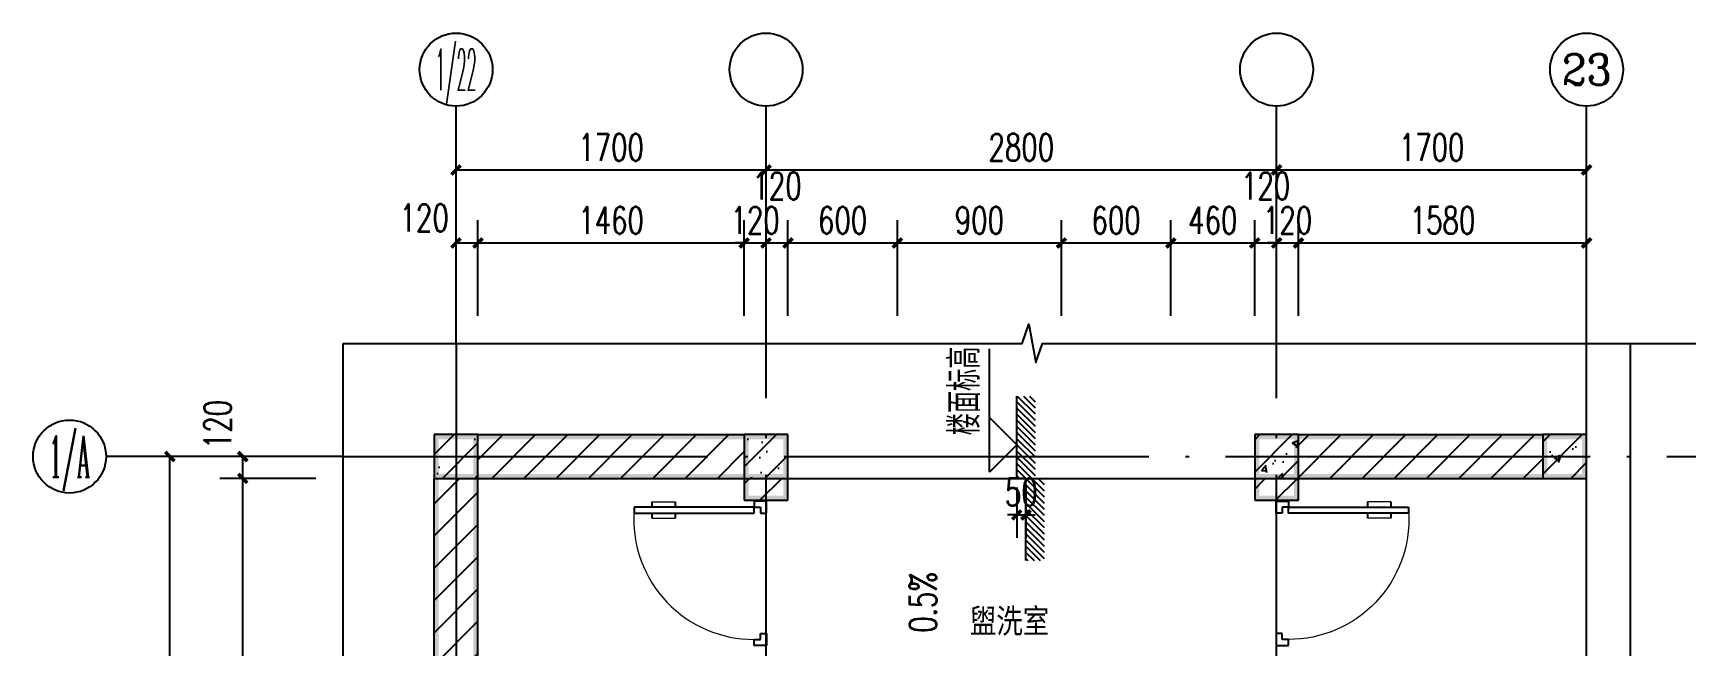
# Model space of a CAD drawing. Extents: x 13276711 to 13543385, y -848943 to -68012.
# Drawn here: x 13522999 to 13532064, y -836835 to -833477 of the extents above; entities that cross this region are included whole.
import ezdxf
from ezdxf.enums import TextEntityAlignment as Align

# ---------------------------------------------------------------- set-up
doc = ezdxf.new("R2010")
doc.units = 0
doc.header["$LTSCALE"] = 1000
doc.header["$MEASUREMENT"] = 0
doc.linetypes.add('DOTE', pattern=[2.42, 2, -0.2, 0.02, -0.2])
for name, color, linetype in [('AXIS', 3, 'Continuous'), ('AXIS_TEXT', 7, 'Continuous'), ('COLUMN', 2, 'Continuous'), ('DIM_ELEV', 3, 'Continuous'), ('DIM_SYMB', 3, 'Continuous'), ('DOTE', 1, 'DOTE'), ('PUB_DIM', 3, 'Continuous'), ('PUB_HATCH', 8, 'Continuous'), ('PUB_TEXT', 7, 'Continuous'), ('PUB_WALL', 9, 'Continuous'), ('WALL', 9, 'Continuous'), ('WALL-PARAPET', 6, 'Continuous'), ('WINDOW', 4, 'Continuous'), ('填充', 251, 'Continuous'), ('看线', 149, 'Continuous')]:
    doc.layers.add(name, color=color, linetype=linetype)
doc.styles.add('_TCH_AXIS', font='COMPLEX', dxfattribs={"bigfont": 'GBCBIG'})
doc.styles.add('_TCH_DIM', font='SIMPLEX', dxfattribs={"bigfont": 'GBCBIG'})
doc.styles.add('_TCH_DIM_T3', font='SIMPLEX', dxfattribs={"width": 0.705882, "bigfont": 'GBCBIG'})
doc.styles.add('COMPLEX', font='COMPLEX')
doc.styles.add('YAYA', font='', dxfattribs={"width": 0.8, "height": 1})
doc.styles.get('YAYA').set_extended_font_data('SimSun')
doc.dimstyles.new('_TCH_ARCH&&50', dxfattribs={"dimtxt": 148.75, "dimasz": 50, "dimexe": 125, "dimexo": 150, "dimgap": 50, "dimtad": 1, "dimdec": 0, "dimzin": 0, "dimdsep": 46, "dimtxsty": '_TCH_DIM_T3', "dimblk": 'ARCHTICK', "dimcen": 0.09, "dimclrt": 7, "dimazin": 2, "dimtfac": 1, "dimtdec": 0, "dimtix": 1, "dimtmove": 2, "dimatfit": 3, "dimfxl": 0, "dimtolj": 1, "dimtzin": 0, "dimarcsym": 0})
pattern_1 = [(45, (0, 89.76), (-88.388383, 88.388383), [])]
pattern_2 = [(45, (0, 0), (-88.3883476, 88.3883476), []), (50, (0, 0), (358.630091, -31.3760675), [37.5, -412.5]), (355, (0, 0), (-69.375667, 376.096067), [30, -330]), (100.4514, (29.9, -2.6), (289.254691, 344.719771), [31.870095, -350.571056]), (46.1842, (0, 100), (533.620524, -82.759507), [56.25, -618.75]), (96.6356, (44.47, 93.1), (467.331353, 487.058935), [47.805144, -525.8565]), (351.1842, (0, 100), (467.330973, 487.0593), [45, -495]), (21, (50, 75), (298.453526, -201.3094453), [37.5, -412.5]), (326, (50, 75), (121.657666, 362.575023), [30, -330]), (71.4514, (74.87, 58.22), (420.111314, 161.265248), [31.870095, -350.571056]), (37.5, (0, 0), (6.0799277, 166.4469269), [0, -326, 0, -335, 0, -331.25]), (7.5, (0, 0), (131.5347687, 197.205856), [0, -191, 0, -318.5, 0, -126.25]), (327.5, (-111.5, 0), (266.9112181, -11.2774359), [0, -125, 0, -390, 0, -517.5]), (317.5, (-161.5, 0), (291.5930847, 50.052491), [0, -162.5, 0, -259, 0, -367.5])]

# ---------------------------------------------------------------- blocks, each defined once
blk = doc.blocks.new('A$C687E1119')
at = {"layer": '填充', "color": 148}
for p, q in [((100, 1778), (122, 1800)), ((100, 1710), (190, 1800)), ((100, 1643), (257, 1800)), ((100, 1576), (300, 1776)), ((100, 1508), (300, 1708)), ((100, 1441), (300, 1641)), ((100, 1374), (300, 1574)), ((100, 1306), (300, 1506)), ((100, 1239), (300, 1439)), ((100, 1172), (300, 1372)), ((100, 1104), (300, 1304)), ((100, 1037), (300, 1237)), ((100, 970), (300, 1170)), ((100, 902), (300, 1102)), ((0, 735), (300, 1035)), ((233, 900), (300, 967)), ((0, 870), (30, 900)), ((0, 802), (98, 900)), ((0, 667), (200, 867)), ((0, 600), (200, 800)), ((0, 533), (200, 733)), ((0, 465), (200, 665)), ((0, 398), (200, 598)), ((0, 331), (200, 531)), ((0, 263), (200, 463)), ((0, 196), (200, 396)), ((0, 129), (200, 329)), ((0, 61), (200, 261)), ((6, 0), (200, 194)), ((73, 0), (200, 127)), ((141, 0), (200, 59))]:
    blk.add_line(p, q, dxfattribs=at)
at = {"layer": '看线', "color": 104}
blk.add_lwpolyline([(100, 1800), (100, 900), (0, 900), (0, 0)], dxfattribs=at)
blk = doc.blocks.new('$DorLib2D$00000009')
for p, q in [((0.413, 0.905), (0.413, 0.081)), ((0.454, 0.905), (0.413, 0.905)), ((0.454, 0.081), (0.454, 0.905)), ((0.413, 0.782), (0.378, 0.782)), ((0.489, 0.782), (0.454, 0.782)), ((0.413, 0.624), (0.378, 0.624)), ((0.489, 0.624), (0.454, 0.624)), ((-0.494, 0.081), (-0.453, 0.081)), ((-0.494, -0.002), (-0.494, 0.081)), ((-0.453, 0.081), (-0.453, 0.039)), ((-0.453, 0.039), (-0.412, 0.039)), ((-0.412, 0.039), (-0.412, -0.002)), ((0.413, 0.081), (0.454, 0.081)), ((0.454, 0.039), (0.413, 0.039)), ((0.413, 0.039), (0.413, -0.002)), ((0.495, 0.081), (0.454, 0.081)), ((0.454, 0.081), (0.454, 0.039)), ((0.495, -0.002), (0.495, 0.081)), ((-0.494, -0.002), (-0.494, -0.002)), ((-0.412, -0.002), (-0.494, -0.002)), ((0.413, -0.002), (0.495, -0.002)), ((0.495, -0.002), (0.495, -0.002))]:
    blk.add_line(p, q)
at = {"lineweight": 13}
for p, q in [((0.378, 0.782), (0.378, 0.624)), ((0.489, 0.782), (0.489, 0.624))]:
    blk.add_line(p, q, dxfattribs=at)
blk.add_arc((0.372, 0.082), 0.825, 87.134, 180.0717, dxfattribs=at)
blk = doc.blocks.new('_AXISO')
blk.add_circle((0, 0), 0.5)
at = {"layer": 'AXIS_TEXT', "style": 'COMPLEX', "width": 1.041667}
blk.add_attdef('A', text='', height=0.56, dxfattribs=at).set_placement((-0.25, -0.28), (0.25, -0.28), align=Align.FIT)
blk = doc.blocks.new('_ArchTick')
at = {"color": 0, "linetype": 'ByBlock', "const_width": 0.4}
blk.add_lwpolyline([(-0.5, -0.5), (0.5, 0.5)], dxfattribs=at)
blk = doc.blocks.new('*D817')
at = {"layer": 'AXIS', "color": 0, "lineweight": -2}
for p, q in [((13525318.7, -835027.4), (13525318.7, -834102.4)), ((13527018.7, -835027.4), (13527018.7, -834102.4)), ((13525318.7, -834227.4), (13527018.7, -834227.4))]:
    blk.add_line(p, q, dxfattribs=at)
at = {"layer": 'Defpoints', "color": 0}
for p in [(13527018.7, -834227.4), (13525318.7, -835177.4), (13527018.7, -835177.4)]:
    blk.add_point(p, dxfattribs=at)
at = {"layer": 'AXIS', "color": 0, "lineweight": -2, "xscale": 50, "yscale": 50, "zscale": 50, "rotation": 180}
blk.add_blockref('_ArchTick', (13525318.7, -834227.4), dxfattribs=at)
at = {"layer": 'AXIS', "color": 0, "lineweight": -2, "xscale": 50, "yscale": 50, "zscale": 50}
blk.add_blockref('_ArchTick', (13527018.7, -834227.4), dxfattribs=at)
at = {"layer": 'AXIS', "color": 7, "insert": (13526168.7, -834103.1), "char_height": 148.75, "attachment_point": 5, "style": '_TCH_DIM_T3'}
blk.add_mtext('\\A1;1700', dxfattribs=at)
blk = doc.blocks.new('*D818')
at = {"layer": 'AXIS', "color": 0, "lineweight": -2}
for p, q in [((13527018.7, -835027.4), (13527018.7, -834102.4)), ((13529818.7, -835027.4), (13529818.7, -834102.4)), ((13527018.7, -834227.4), (13529818.7, -834227.4))]:
    blk.add_line(p, q, dxfattribs=at)
at = {"layer": 'Defpoints', "color": 0}
for p in [(13529818.7, -834227.4), (13527018.7, -835177.4), (13529818.7, -835177.4)]:
    blk.add_point(p, dxfattribs=at)
at = {"layer": 'AXIS', "color": 0, "lineweight": -2, "xscale": 50, "yscale": 50, "zscale": 50, "rotation": 180}
blk.add_blockref('_ArchTick', (13527018.7, -834227.4), dxfattribs=at)
at = {"layer": 'AXIS', "color": 0, "lineweight": -2, "xscale": 50, "yscale": 50, "zscale": 50}
blk.add_blockref('_ArchTick', (13529818.7, -834227.4), dxfattribs=at)
at = {"layer": 'AXIS', "color": 7, "insert": (13528418.7, -834103.1), "char_height": 148.75, "attachment_point": 5, "style": '_TCH_DIM_T3'}
blk.add_mtext('\\A1;2800', dxfattribs=at)
blk = doc.blocks.new('*D819')
at = {"layer": 'AXIS', "color": 0, "lineweight": -2}
for p, q in [((13529818.7, -835027.4), (13529818.7, -834102.4)), ((13531518.7, -835027.4), (13531518.7, -834102.4)), ((13529818.7, -834227.4), (13531518.7, -834227.4))]:
    blk.add_line(p, q, dxfattribs=at)
at = {"layer": 'Defpoints', "color": 0}
for p in [(13531518.7, -834227.4), (13529818.7, -835177.4), (13531518.7, -835177.4)]:
    blk.add_point(p, dxfattribs=at)
at = {"layer": 'AXIS', "color": 0, "lineweight": -2, "xscale": 50, "yscale": 50, "zscale": 50, "rotation": 180}
blk.add_blockref('_ArchTick', (13529818.7, -834227.4), dxfattribs=at)
at = {"layer": 'AXIS', "color": 0, "lineweight": -2, "xscale": 50, "yscale": 50, "zscale": 50}
blk.add_blockref('_ArchTick', (13531518.7, -834227.4), dxfattribs=at)
at = {"layer": 'AXIS', "color": 7, "insert": (13530668.7, -834103.1), "char_height": 148.75, "attachment_point": 5, "style": '_TCH_DIM_T3'}
blk.add_mtext('\\A1;1700', dxfattribs=at)
blk = doc.blocks.new('*D820')
at = {"layer": 'AXIS', "color": 0, "lineweight": -2}
for p, q in [((13525318.7, -835027.4), (13525318.7, -834502.4)), ((13525438.7, -835027.4), (13525438.7, -834502.4)), ((13525318.7, -834627.4), (13525438.7, -834627.4))]:
    blk.add_line(p, q, dxfattribs=at)
at = {"layer": 'Defpoints', "color": 0}
for p in [(13525438.7, -834627.4), (13525318.7, -835177.4), (13525438.7, -835177.4)]:
    blk.add_point(p, dxfattribs=at)
at = {"layer": 'AXIS', "color": 0, "lineweight": -2, "xscale": 50, "yscale": 50, "zscale": 50, "rotation": 180}
blk.add_blockref('_ArchTick', (13525318.7, -834627.4), dxfattribs=at)
at = {"layer": 'AXIS', "color": 0, "lineweight": -2, "xscale": 50, "yscale": 50, "zscale": 50}
blk.add_blockref('_ArchTick', (13525438.7, -834627.4), dxfattribs=at)
at = {"layer": 'AXIS', "color": 7, "insert": (13525143.7, -834489.9), "char_height": 148.75, "attachment_point": 5, "style": '_TCH_DIM_T3'}
blk.add_mtext('\\A1;120', dxfattribs=at)
blk = doc.blocks.new('*D821')
at = {"layer": 'AXIS', "color": 0, "lineweight": -2}
for p, q in [((13525438.7, -835027.4), (13525438.7, -834502.4)), ((13526898.7, -835027.4), (13526898.7, -834502.4)), ((13525438.7, -834627.4), (13526898.7, -834627.4))]:
    blk.add_line(p, q, dxfattribs=at)
at = {"layer": 'Defpoints', "color": 0}
for p in [(13526898.7, -834627.4), (13525438.7, -835177.4), (13526898.7, -835177.4)]:
    blk.add_point(p, dxfattribs=at)
at = {"layer": 'AXIS', "color": 0, "lineweight": -2, "xscale": 50, "yscale": 50, "zscale": 50, "rotation": 180}
blk.add_blockref('_ArchTick', (13525438.7, -834627.4), dxfattribs=at)
at = {"layer": 'AXIS', "color": 0, "lineweight": -2, "xscale": 50, "yscale": 50, "zscale": 50}
blk.add_blockref('_ArchTick', (13526898.7, -834627.4), dxfattribs=at)
at = {"layer": 'AXIS', "color": 7, "insert": (13526168.7, -834503.1), "char_height": 148.75, "attachment_point": 5, "style": '_TCH_DIM_T3'}
blk.add_mtext('\\A1;1460', dxfattribs=at)
blk = doc.blocks.new('*D822')
at = {"layer": 'AXIS', "color": 0, "lineweight": -2}
for p, q in [((13526898.7, -835027.4), (13526898.7, -834502.4)), ((13527018.7, -835027.4), (13527018.7, -834502.4)), ((13526898.7, -834627.4), (13526848.7, -834627.4)), ((13526898.7, -834627.4), (13527018.7, -834627.4)), ((13527018.7, -834627.4), (13527068.7, -834627.4))]:
    blk.add_line(p, q, dxfattribs=at)
at = {"layer": 'Defpoints', "color": 0}
for p in [(13527018.7, -834627.4), (13526898.7, -835177.4), (13527018.7, -835177.4)]:
    blk.add_point(p, dxfattribs=at)
at = {"layer": 'AXIS', "color": 0, "lineweight": -2, "xscale": 50, "yscale": 50, "zscale": 50}
blk.add_blockref('_ArchTick', (13526898.7, -834627.4), dxfattribs=at)
at = {"layer": 'AXIS', "color": 0, "lineweight": -2, "xscale": 50, "yscale": 50, "zscale": 50, "rotation": 180}
blk.add_blockref('_ArchTick', (13527018.7, -834627.4), dxfattribs=at)
at = {"layer": 'AXIS', "color": 7, "insert": (13526958.7, -834503.1), "char_height": 148.75, "attachment_point": 5, "style": '_TCH_DIM_T3'}
blk.add_mtext('\\A1;120', dxfattribs=at)
blk = doc.blocks.new('*D823')
at = {"layer": 'AXIS', "color": 0, "lineweight": -2}
for p, q in [((13527018.7, -835027.4), (13527018.7, -834502.4)), ((13527138.7, -835027.4), (13527138.7, -834502.4)), ((13527018.7, -834627.4), (13527138.7, -834627.4))]:
    blk.add_line(p, q, dxfattribs=at)
at = {"layer": 'Defpoints', "color": 0}
for p in [(13527138.7, -834627.4), (13527018.7, -835177.4), (13527138.7, -835177.4)]:
    blk.add_point(p, dxfattribs=at)
at = {"layer": 'AXIS', "color": 0, "lineweight": -2, "xscale": 50, "yscale": 50, "zscale": 50, "rotation": 180}
blk.add_blockref('_ArchTick', (13527018.7, -834627.4), dxfattribs=at)
at = {"layer": 'AXIS', "color": 0, "lineweight": -2, "xscale": 50, "yscale": 50, "zscale": 50}
blk.add_blockref('_ArchTick', (13527138.7, -834627.4), dxfattribs=at)
at = {"layer": 'AXIS', "color": 7, "insert": (13527078.7, -834314.9), "char_height": 148.75, "attachment_point": 5, "style": '_TCH_DIM_T3'}
blk.add_mtext('\\A1;120', dxfattribs=at)
blk = doc.blocks.new('*D824')
at = {"layer": 'AXIS', "color": 0, "lineweight": -2}
for p, q in [((13527138.7, -835027.4), (13527138.7, -834502.4)), ((13527738.7, -835027.4), (13527738.7, -834502.4)), ((13527138.7, -834627.4), (13527738.7, -834627.4))]:
    blk.add_line(p, q, dxfattribs=at)
at = {"layer": 'Defpoints', "color": 0}
for p in [(13527738.7, -834627.4), (13527138.7, -835177.4), (13527738.7, -835177.4)]:
    blk.add_point(p, dxfattribs=at)
at = {"layer": 'AXIS', "color": 0, "lineweight": -2, "xscale": 50, "yscale": 50, "zscale": 50, "rotation": 180}
blk.add_blockref('_ArchTick', (13527138.7, -834627.4), dxfattribs=at)
at = {"layer": 'AXIS', "color": 0, "lineweight": -2, "xscale": 50, "yscale": 50, "zscale": 50}
blk.add_blockref('_ArchTick', (13527738.7, -834627.4), dxfattribs=at)
at = {"layer": 'AXIS', "color": 7, "insert": (13527438.7, -834503.1), "char_height": 148.75, "attachment_point": 5, "style": '_TCH_DIM_T3'}
blk.add_mtext('\\A1;600', dxfattribs=at)
blk = doc.blocks.new('*D825')
at = {"layer": 'AXIS', "color": 0, "lineweight": -2}
for p, q in [((13527738.7, -835027.4), (13527738.7, -834502.4)), ((13528638.7, -835027.4), (13528638.7, -834502.4)), ((13527738.7, -834627.4), (13528638.7, -834627.4))]:
    blk.add_line(p, q, dxfattribs=at)
at = {"layer": 'Defpoints', "color": 0}
for p in [(13528638.7, -834627.4), (13527738.7, -835177.4), (13528638.7, -835177.4)]:
    blk.add_point(p, dxfattribs=at)
at = {"layer": 'AXIS', "color": 0, "lineweight": -2, "xscale": 50, "yscale": 50, "zscale": 50, "rotation": 180}
blk.add_blockref('_ArchTick', (13527738.7, -834627.4), dxfattribs=at)
at = {"layer": 'AXIS', "color": 0, "lineweight": -2, "xscale": 50, "yscale": 50, "zscale": 50}
blk.add_blockref('_ArchTick', (13528638.7, -834627.4), dxfattribs=at)
at = {"layer": 'AXIS', "color": 7, "insert": (13528188.7, -834503.1), "char_height": 148.75, "attachment_point": 5, "style": '_TCH_DIM_T3'}
blk.add_mtext('\\A1;900', dxfattribs=at)
blk = doc.blocks.new('*D826')
at = {"layer": 'AXIS', "color": 0, "lineweight": -2}
for p, q in [((13528638.7, -835027.4), (13528638.7, -834502.4)), ((13529238.7, -835027.4), (13529238.7, -834502.4)), ((13528638.7, -834627.4), (13529238.7, -834627.4))]:
    blk.add_line(p, q, dxfattribs=at)
at = {"layer": 'Defpoints', "color": 0}
for p in [(13529238.7, -834627.4), (13528638.7, -835177.4), (13529238.7, -835177.4)]:
    blk.add_point(p, dxfattribs=at)
at = {"layer": 'AXIS', "color": 0, "lineweight": -2, "xscale": 50, "yscale": 50, "zscale": 50, "rotation": 180}
blk.add_blockref('_ArchTick', (13528638.7, -834627.4), dxfattribs=at)
at = {"layer": 'AXIS', "color": 0, "lineweight": -2, "xscale": 50, "yscale": 50, "zscale": 50}
blk.add_blockref('_ArchTick', (13529238.7, -834627.4), dxfattribs=at)
at = {"layer": 'AXIS', "color": 7, "insert": (13528938.7, -834503.1), "char_height": 148.75, "attachment_point": 5, "style": '_TCH_DIM_T3'}
blk.add_mtext('\\A1;600', dxfattribs=at)
blk = doc.blocks.new('*D827')
at = {"layer": 'AXIS', "color": 0, "lineweight": -2}
for p, q in [((13529238.7, -835027.4), (13529238.7, -834502.4)), ((13529698.7, -835027.4), (13529698.7, -834502.4)), ((13529238.7, -834627.4), (13529698.7, -834627.4))]:
    blk.add_line(p, q, dxfattribs=at)
at = {"layer": 'Defpoints', "color": 0}
for p in [(13529698.7, -834627.4), (13529238.7, -835177.4), (13529698.7, -835177.4)]:
    blk.add_point(p, dxfattribs=at)
at = {"layer": 'AXIS', "color": 0, "lineweight": -2, "xscale": 50, "yscale": 50, "zscale": 50, "rotation": 180}
blk.add_blockref('_ArchTick', (13529238.7, -834627.4), dxfattribs=at)
at = {"layer": 'AXIS', "color": 0, "lineweight": -2, "xscale": 50, "yscale": 50, "zscale": 50}
blk.add_blockref('_ArchTick', (13529698.7, -834627.4), dxfattribs=at)
at = {"layer": 'AXIS', "color": 7, "insert": (13529468.7, -834503.1), "char_height": 148.75, "attachment_point": 5, "style": '_TCH_DIM_T3'}
blk.add_mtext('\\A1;460', dxfattribs=at)
blk = doc.blocks.new('*D828')
at = {"layer": 'AXIS', "color": 0, "lineweight": -2}
for p, q in [((13529698.7, -835027.4), (13529698.7, -834502.4)), ((13529818.7, -835027.4), (13529818.7, -834502.4)), ((13529698.7, -834627.4), (13529818.7, -834627.4))]:
    blk.add_line(p, q, dxfattribs=at)
at = {"layer": 'Defpoints', "color": 0}
for p in [(13529818.7, -834627.4), (13529698.7, -835177.4), (13529818.7, -835177.4)]:
    blk.add_point(p, dxfattribs=at)
at = {"layer": 'AXIS', "color": 0, "lineweight": -2, "xscale": 50, "yscale": 50, "zscale": 50, "rotation": 180}
blk.add_blockref('_ArchTick', (13529698.7, -834627.4), dxfattribs=at)
at = {"layer": 'AXIS', "color": 0, "lineweight": -2, "xscale": 50, "yscale": 50, "zscale": 50}
blk.add_blockref('_ArchTick', (13529818.7, -834627.4), dxfattribs=at)
at = {"layer": 'AXIS', "color": 7, "insert": (13529758.7, -834314.9), "char_height": 148.75, "attachment_point": 5, "style": '_TCH_DIM_T3'}
blk.add_mtext('\\A1;120', dxfattribs=at)
blk = doc.blocks.new('*D829')
at = {"layer": 'AXIS', "color": 0, "lineweight": -2}
for p, q in [((13529818.7, -835027.4), (13529818.7, -834502.4)), ((13529938.7, -835027.4), (13529938.7, -834502.4)), ((13529818.7, -834627.4), (13529768.7, -834627.4)), ((13529818.7, -834627.4), (13529938.7, -834627.4)), ((13529938.7, -834627.4), (13529988.7, -834627.4))]:
    blk.add_line(p, q, dxfattribs=at)
at = {"layer": 'Defpoints', "color": 0}
for p in [(13529938.7, -834627.4), (13529818.7, -835177.4), (13529938.7, -835177.4)]:
    blk.add_point(p, dxfattribs=at)
at = {"layer": 'AXIS', "color": 0, "lineweight": -2, "xscale": 50, "yscale": 50, "zscale": 50}
blk.add_blockref('_ArchTick', (13529818.7, -834627.4), dxfattribs=at)
at = {"layer": 'AXIS', "color": 0, "lineweight": -2, "xscale": 50, "yscale": 50, "zscale": 50, "rotation": 180}
blk.add_blockref('_ArchTick', (13529938.7, -834627.4), dxfattribs=at)
at = {"layer": 'AXIS', "color": 7, "insert": (13529878.7, -834503.1), "char_height": 148.75, "attachment_point": 5, "style": '_TCH_DIM_T3'}
blk.add_mtext('\\A1;120', dxfattribs=at)
blk = doc.blocks.new('*D830')
at = {"layer": 'AXIS', "color": 0, "lineweight": -2}
for p, q in [((13529938.7, -835027.4), (13529938.7, -834502.4)), ((13531518.7, -835027.4), (13531518.7, -834502.4)), ((13529938.7, -834627.4), (13531518.7, -834627.4))]:
    blk.add_line(p, q, dxfattribs=at)
at = {"layer": 'Defpoints', "color": 0}
for p in [(13531518.7, -834627.4), (13529938.7, -835177.4), (13531518.7, -835177.4)]:
    blk.add_point(p, dxfattribs=at)
at = {"layer": 'AXIS', "color": 0, "lineweight": -2, "xscale": 50, "yscale": 50, "zscale": 50, "rotation": 180}
blk.add_blockref('_ArchTick', (13529938.7, -834627.4), dxfattribs=at)
at = {"layer": 'AXIS', "color": 0, "lineweight": -2, "xscale": 50, "yscale": 50, "zscale": 50}
blk.add_blockref('_ArchTick', (13531518.7, -834627.4), dxfattribs=at)
at = {"layer": 'AXIS', "color": 7, "insert": (13530728.7, -834503.1), "char_height": 148.75, "attachment_point": 5, "style": '_TCH_DIM_T3'}
blk.add_mtext('\\A1;1580', dxfattribs=at)
blk = doc.blocks.new('*D840')
at = {"layer": 'AXIS', "color": 0, "lineweight": -2}
for p, q in [((13524548.7, -835797.4), (13523623.7, -835797.4)), ((13523748.7, -840897.4), (13523748.7, -835797.4)), ((13524548.7, -840897.4), (13523623.7, -840897.4))]:
    blk.add_line(p, q, dxfattribs=at)
at = {"layer": 'Defpoints', "color": 0}
for p in [(13523748.7, -835797.4), (13524698.7, -835797.4), (13524698.7, -840897.4)]:
    blk.add_point(p, dxfattribs=at)
at = {"layer": 'AXIS', "color": 0, "lineweight": -2, "xscale": 50, "yscale": 50, "zscale": 50}
for p, rotation in [((13523748.7, -835797.4), 90), ((13523748.7, -840897.4), 270)]:
    blk.add_blockref('_ArchTick', p, dxfattribs=dict(at, rotation=rotation))
at = {"layer": 'AXIS', "color": 7, "insert": (13523624.3, -838347.4), "char_height": 148.75, "attachment_point": 5, "rotation": 90, "style": '_TCH_DIM_T3'}
blk.add_mtext('\\A1;5100', dxfattribs=at)
blk = doc.blocks.new('*D847')
at = {"layer": 'AXIS', "color": 0, "lineweight": -2}
for p, q in [((13524548.7, -835917.4), (13524023.7, -835917.4)), ((13524148.7, -838377.4), (13524148.7, -835917.4)), ((13524548.7, -838377.4), (13524023.7, -838377.4))]:
    blk.add_line(p, q, dxfattribs=at)
at = {"layer": 'Defpoints', "color": 0}
for p in [(13524148.7, -835917.4), (13524698.7, -835917.4), (13524698.7, -838377.4)]:
    blk.add_point(p, dxfattribs=at)
at = {"layer": 'AXIS', "color": 0, "lineweight": -2, "xscale": 50, "yscale": 50, "zscale": 50}
for p, rotation in [((13524148.7, -835917.4), 90), ((13524148.7, -838377.4), 270)]:
    blk.add_blockref('_ArchTick', p, dxfattribs=dict(at, rotation=rotation))
at = {"layer": 'AXIS', "color": 7, "insert": (13524024.3, -837147.4), "char_height": 148.75, "attachment_point": 5, "rotation": 90, "style": '_TCH_DIM_T3'}
blk.add_mtext('\\A1;2460', dxfattribs=at)
blk = doc.blocks.new('*D848')
at = {"layer": 'AXIS', "color": 0, "lineweight": -2}
for p, q in [((13524548.7, -835797.4), (13524023.7, -835797.4)), ((13524148.7, -835917.4), (13524148.7, -835797.4)), ((13524548.7, -835917.4), (13524023.7, -835917.4))]:
    blk.add_line(p, q, dxfattribs=at)
at = {"layer": 'Defpoints', "color": 0}
for p in [(13524148.7, -835797.4), (13524698.7, -835797.4), (13524698.7, -835917.4)]:
    blk.add_point(p, dxfattribs=at)
at = {"layer": 'AXIS', "color": 0, "lineweight": -2, "xscale": 50, "yscale": 50, "zscale": 50}
for p, rotation in [((13524148.7, -835797.4), 90), ((13524148.7, -835917.4), 270)]:
    blk.add_blockref('_ArchTick', p, dxfattribs=dict(at, rotation=rotation))
at = {"layer": 'AXIS', "color": 7, "insert": (13524011.2, -835622.4), "char_height": 148.75, "attachment_point": 5, "rotation": 90, "style": '_TCH_DIM_T3'}
blk.add_mtext('\\A1;120', dxfattribs=at)
blk = doc.blocks.new('*D873')
at = {"layer": 'Defpoints', "color": 0}
for p in [(13528393.7, -835817.4), (13528443.7, -835817.4), (13528443.7, -836117.4)]:
    blk.add_point(p, dxfattribs=at)
at = {"layer": 'PUB_DIM', "color": 0, "lineweight": -2}
for p, q in [((13528393.7, -835967.4), (13528393.7, -836242.4)), ((13528443.7, -835967.4), (13528443.7, -836242.4)), ((13528393.7, -836117.4), (13528343.7, -836117.4)), ((13528393.7, -836117.4), (13528443.7, -836117.4)), ((13528443.7, -836117.4), (13528493.7, -836117.4))]:
    blk.add_line(p, q, dxfattribs=at)
at = {"layer": 'PUB_DIM', "color": 0, "lineweight": -2, "xscale": 50, "yscale": 50, "zscale": 50}
blk.add_blockref('_ArchTick', (13528393.7, -836117.4), dxfattribs=at)
at = {"layer": 'PUB_DIM', "color": 0, "lineweight": -2, "xscale": 50, "yscale": 50, "zscale": 50, "rotation": 180}
blk.add_blockref('_ArchTick', (13528443.7, -836117.4), dxfattribs=at)
at = {"layer": 'PUB_DIM', "color": 7, "insert": (13528418.7, -835993.1), "char_height": 148.75, "attachment_point": 5, "style": '_TCH_DIM_T3'}
blk.add_mtext('\\A1;50', dxfattribs=at)

msp = doc.modelspace()

# ---------------------------------------------------------------- hatches: boundary and pattern name
at = {"layer": 'COLUMN'}
for points in [[(13525438.7, -835677.4), (13525198.7, -835677.4), (13525223.7, -835702.4), (13525413.7, -835702.4)], [(13525198.7, -835677.4), (13525198.7, -835917.4), (13525223.7, -835892.4), (13525223.7, -835702.4)], [(13525438.7, -835917.4), (13525438.7, -835677.4), (13525413.7, -835702.4), (13525413.7, -835892.4)], [(13527138.7, -835677.4), (13526898.7, -835677.4), (13526923.7, -835702.4), (13527113.7, -835702.4)], [(13526898.7, -835677.4), (13526898.7, -835917.4), (13526923.7, -835892.4), (13526923.7, -835702.4)], [(13527138.7, -835917.4), (13527138.7, -835677.4), (13527113.7, -835702.4), (13527113.7, -835892.4)], [(13529938.7, -835677.4), (13529698.7, -835677.4), (13529723.7, -835702.4), (13529913.7, -835702.4)], [(13529698.7, -835677.4), (13529698.7, -835917.4), (13529723.7, -835892.4), (13529723.7, -835702.4)], [(13529938.7, -835917.4), (13529938.7, -835677.4), (13529913.7, -835702.4), (13529913.7, -835892.4)], [(13531518.7, -835677.4), (13531278.7, -835677.4), (13531303.7, -835702.4), (13531493.7, -835702.4)], [(13531278.7, -835677.4), (13531278.7, -835917.4), (13531303.7, -835892.4), (13531303.7, -835702.4)], [(13531518.7, -835917.4), (13531518.7, -835677.4), (13531493.7, -835702.4), (13531493.7, -835892.4)], [(13525198.7, -835917.4), (13525438.7, -835917.4), (13525413.7, -835892.4), (13525223.7, -835892.4)], [(13526898.7, -835917.4), (13527138.7, -835917.4), (13527113.7, -835892.4), (13526923.7, -835892.4)], [(13529698.7, -835917.4), (13529938.7, -835917.4), (13529913.7, -835892.4), (13529723.7, -835892.4)], [(13531278.7, -835917.4), (13531518.7, -835917.4), (13531493.7, -835892.4), (13531303.7, -835892.4)]]:
    msp.add_hatch(color=256, dxfattribs=at).paths.add_polyline_path(points)
at = {"layer": 'PUB_HATCH'}
h = msp.add_hatch(dxfattribs=at)
h.set_pattern_fill('钢筋混凝土', color=256, scale=50, style=0)
h.set_pattern_definition(pattern_2)
h.paths.add_polyline_path([(13525438.7, -835917.4), (13525438.7, -835677.4), (13525198.7, -835677.4), (13525198.7, -835917.4)])
h = msp.add_hatch(dxfattribs=at)
h.set_pattern_fill('普通砖', color=256, scale=50, style=0)
h.set_pattern_definition(pattern_1)
h.paths.add_polyline_path([(13526898.7, -835917.4), (13526898.7, -835677.4), (13525438.7, -835677.4), (13525438.7, -835917.4)])
h = msp.add_hatch(dxfattribs=at)
h.set_pattern_fill('钢筋混凝土', color=256, scale=50, style=0)
h.set_pattern_definition(pattern_2)
h.paths.add_polyline_path([(13527138.7, -835917.4), (13527138.7, -835677.4), (13526898.7, -835677.4), (13526898.7, -835917.4)])
h = msp.add_hatch(dxfattribs=at)
h.set_pattern_fill('钢筋混凝土', color=256, scale=50, style=0)
h.set_pattern_definition(pattern_2)
h.paths.add_polyline_path([(13529938.7, -835917.4), (13529938.7, -835677.4), (13529698.7, -835677.4), (13529698.7, -835917.4)])
h = msp.add_hatch(dxfattribs=at)
h.set_pattern_fill('普通砖', color=256, scale=50, style=0)
h.set_pattern_definition(pattern_1)
h.paths.add_polyline_path([(13531278.7, -835917.4), (13531278.7, -835677.4), (13529938.7, -835677.4), (13529938.7, -835917.4)])
h = msp.add_hatch(dxfattribs=at)
h.set_pattern_fill('钢筋混凝土', color=256, scale=50, style=0)
h.set_pattern_definition(pattern_2)
h.paths.add_polyline_path([(13531518.7, -835917.4), (13531518.7, -835677.4), (13531278.7, -835677.4), (13531278.7, -835917.4)])
h = msp.add_hatch(dxfattribs=at)
h.set_pattern_fill('普通砖', color=256, scale=50, style=0)
h.set_pattern_definition(pattern_1)
h.paths.add_polyline_path([(13525438.7, -835917.4), (13525198.7, -835917.4), (13525198.7, -840897.4), (13525438.7, -840897.4)])
h = msp.add_hatch(dxfattribs=at)
h.set_pattern_fill('普通砖', color=256, scale=50, style=0)
h.set_pattern_definition(pattern_1)
h.paths.add_polyline_path([(13527138.7, -835917.4), (13526898.7, -835917.4), (13526898.7, -836037.4), (13527138.7, -836037.4)])
h = msp.add_hatch(dxfattribs=at)
h.set_pattern_fill('普通砖', color=256, scale=50, style=0)
h.set_pattern_definition(pattern_1)
h.paths.add_polyline_path([(13529938.7, -835917.4), (13529698.7, -835917.4), (13529698.7, -836037.4), (13529938.7, -836037.4)])
at = {"layer": 'PUB_WALL'}
for points in [[(13526898.7, -835702.4), (13526898.7, -835677.4), (13525438.7, -835677.4), (13525438.7, -835702.4)], [(13531278.7, -835702.4), (13531278.7, -835677.4), (13529938.7, -835677.4), (13529938.7, -835702.4)], [(13525223.7, -835917.4), (13525198.7, -835917.4), (13525198.7, -840897.4), (13525223.7, -840897.4)], [(13525438.7, -835917.4), (13525413.7, -835917.4), (13525413.7, -840897.4), (13525438.7, -840897.4)], [(13526898.7, -835917.4), (13526898.7, -835892.4), (13525438.7, -835892.4), (13525438.7, -835917.4)], [(13526923.7, -835917.4), (13526898.7, -835917.4), (13526898.7, -836037.4), (13526923.7, -836012.4)], [(13527138.7, -835917.4), (13527113.7, -835917.4), (13527113.7, -836012.4), (13527138.7, -836037.4)], [(13529723.7, -835917.4), (13529698.7, -835917.4), (13529698.7, -836037.4), (13529723.7, -836012.4)], [(13529938.7, -835917.4), (13529913.7, -835917.4), (13529913.7, -836012.4), (13529938.7, -836037.4)], [(13531278.7, -835917.4), (13531278.7, -835892.4), (13529938.7, -835892.4), (13529938.7, -835917.4)], [(13526898.7, -836037.4), (13527138.7, -836037.4), (13527113.7, -836012.4), (13526923.7, -836012.4)], [(13529698.7, -836037.4), (13529938.7, -836037.4), (13529913.7, -836012.4), (13529723.7, -836012.4)]]:
    msp.add_hatch(color=256, dxfattribs=at).paths.add_polyline_path(points)

# ---------------------------------------------------------------- linework, layer by layer
at = {"layer": 'AXIS'}
for p, q in [((13525318.7, -835177.4), (13525318.7, -833877.4)), ((13527018.7, -835177.4), (13527018.7, -833877.4)), ((13529818.7, -835177.4), (13529818.7, -833877.4)), ((13531518.7, -835177.4), (13531518.7, -833877.4)), ((13524698.7, -835797.4), (13523398.7, -835797.4))]:
    msp.add_line(p, q, dxfattribs=at)
at = {"layer": 'COLUMN'}
for p, q in [((13525438.7, -835677.4), (13525198.7, -835677.4)), ((13525198.7, -835677.4), (13525198.7, -835917.4)), ((13525438.7, -835917.4), (13525438.7, -835677.4)), ((13527138.7, -835677.4), (13526898.7, -835677.4)), ((13526898.7, -835677.4), (13526898.7, -835917.4)), ((13527138.7, -835917.4), (13527138.7, -835677.4)), ((13529938.7, -835677.4), (13529698.7, -835677.4)), ((13529698.7, -835677.4), (13529698.7, -835917.4)), ((13529938.7, -835917.4), (13529938.7, -835677.4)), ((13531518.7, -835677.4), (13531278.7, -835677.4)), ((13531278.7, -835677.4), (13531278.7, -835917.4)), ((13531518.7, -835917.4), (13531518.7, -835677.4)), ((13525198.7, -835917.4), (13525438.7, -835917.4)), ((13526898.7, -835917.4), (13527138.7, -835917.4)), ((13529698.7, -835917.4), (13529938.7, -835917.4)), ((13531278.7, -835917.4), (13531518.7, -835917.4))]:
    msp.add_line(p, q, dxfattribs=at)
at = {"layer": 'DIM_ELEV'}
for p, q in [((13528243.7, -835883.8), (13528243.7, -835208.1)), ((13528393.7, -835733.8), (13528243.7, -835583.8)), ((13528393.7, -835733.8), (13528243.7, -835883.8))]:
    msp.add_line(p, q, dxfattribs=at)
at = {"layer": 'DIM_SYMB'}
for points in [[(13524698.7, -835177.4), (13528422.4, -835177.4), (13528460.6, -835072.4), (13528497.6, -835282.4), (13528534.9, -835177.4), (13532258.7, -835177.4)], [(13524698.7, -841637.4), (13524698.7, -838463.7), (13524593.7, -838425.5), (13524803.7, -838388.4), (13524698.7, -838351.2), (13524698.7, -835177.4)]]:
    msp.add_lwpolyline(points, dxfattribs=at)
msp.add_lwpolyline([(13528006, -836293.1, 0, 0, 0), (13528006, -836743.1, 40, 0, 0), (13528006, -836893.1, 0, 0, 0)], format="xyseb", dxfattribs=at)
at = {"layer": 'DOTE'}
for p, q in [((13525318.7, -835177.4), (13525318.7, -841637.4)), ((13527018.7, -837897.4), (13527018.7, -835177.4)), ((13529818.7, -837897.4), (13529818.7, -835177.4)), ((13531518.7, -841637.4), (13531518.7, -835177.4)), ((13524698.7, -835797.4), (13532258.7, -835797.4))]:
    msp.add_line(p, q, dxfattribs=at)
at = {"layer": 'WALL'}
for p, q in [((13525438.7, -835677.4), (13526898.7, -835677.4)), ((13529938.7, -835677.4), (13531278.7, -835677.4)), ((13525198.7, -840897.4), (13525198.7, -835917.4)), ((13525438.7, -840897.4), (13525438.7, -835917.4)), ((13525438.7, -835917.4), (13526898.7, -835917.4)), ((13526898.7, -835917.4), (13526898.7, -836037.4)), ((13527138.7, -836037.4), (13527138.7, -835917.4)), ((13529698.7, -835917.4), (13529698.7, -836037.4)), ((13529938.7, -835917.4), (13531278.7, -835917.4)), ((13529938.7, -836037.4), (13529938.7, -835917.4)), ((13526898.7, -836037.4), (13527138.7, -836037.4)), ((13529698.7, -836037.4), (13529938.7, -836037.4))]:
    msp.add_line(p, q, dxfattribs=at)
at = {"layer": 'WALL-PARAPET'}
for p, q in [((13531518.7, -835677.4), (13531518.7, -835177.4)), ((13531518.7, -835177.4), (13531758.7, -835177.4)), ((13531758.7, -835797.4), (13531758.7, -835177.4)), ((13531758.7, -841137.4), (13531758.7, -835797.4)), ((13531518.7, -840897.4), (13531518.7, -835917.4))]:
    msp.add_line(p, q, dxfattribs=at)
at = {"layer": 'WINDOW'}
msp.add_line((13527138.7, -835917.4), (13529698.7, -835917.4), dxfattribs=at)

# ---------------------------------------------------------------- block references
at = {"extrusion": (0, 0, -1), "xscale": 0.5, "yscale": 0.5, "zscale": -0.5, "rotation": 180}
msp.add_blockref('A$C687E1119', (-13528393.7, -835467.4), dxfattribs=at)
at = {"layer": 'AXIS'}
ref = msp.add_blockref('_AXISO', (13525318.7, -833677.4), dxfattribs=dict(at, xscale=400, yscale=400, zscale=400))
ref.add_attrib('A', '1/22', dxfattribs={"layer": 'AXIS_TEXT', "ltscale": 0.5, "height": 226.27, "style": '_TCH_AXIS', "width": 0.295775}).set_placement((13525205.5, -833790.6), (13525431.8, -833790.6), align=Align.FIT)
at = {"layer": 'AXIS', "xscale": 400, "yscale": 400, "zscale": 400}
for p in [(13527018.7, -833677.4), (13529818.7, -833677.4)]:
    msp.add_blockref('_AXISO', p, dxfattribs=at)
at = {"layer": 'AXIS'}
ref = msp.add_blockref('_AXISO', (13531518.7, -833677.4), dxfattribs=dict(at, xscale=400, yscale=400, zscale=400))
ref.add_attrib('A', '23', dxfattribs={"layer": 'AXIS_TEXT', "ltscale": 0.5, "height": 168.16, "style": '_TCH_AXIS'}).set_placement((13531382.5, -833761.5), (13531654.8, -833761.5), align=Align.FIT)
ref = msp.add_blockref('_AXISO', (13523198.7, -835797.4), dxfattribs=dict(at, xscale=400, yscale=400, zscale=400))
ref.add_attrib('A', '1/A', dxfattribs={"layer": 'AXIS_TEXT', "ltscale": 0.5, "height": 226.27, "style": '_TCH_AXIS', "width": 0.381818}).set_placement((13523085.5, -835910.6), (13523311.8, -835910.6), align=Align.FIT)
at = {"layer": 'WINDOW', "xscale": 800, "zscale": 800, "rotation": 90}
for p, yscale in [((13527018.7, -836437.4), 800), ((13529818.7, -836437.4), -800)]:
    msp.add_blockref('$DorLib2D$00000009', p, dxfattribs=dict(at, yscale=yscale))

# ---------------------------------------------------------------- texts
at = {"layer": 'PUB_TEXT', "style": '_TCH_DIM'}
msp.add_text('楼面标高', height=168.79, rotation=90, dxfattribs=at).set_placement((13528191.2, -835681.1))
at = {"layer": 'PUB_TEXT', "style": '_TCH_DIM', "width": 0.705882}
msp.add_text('0.5%%%', height=148.75, rotation=90, dxfattribs=at).set_placement((13527953.5, -836763.1))
at = {"layer": 'PUB_TEXT', "style": 'YAYA', "width": 0.8}
msp.add_text('盥洗室', height=132.91, dxfattribs=at).set_placement((13528136.6, -836764.7))

# ---------------------------------------------------------------- dimensions: what is measured, and where the dimension line sits
at = {"layer": 'AXIS'}
for p1, p2, distance, text, picture, middle in [((13525318.7, -835177.4), (13527018.7, -835177.4), 950, '1700', '*D817', (13526168.7, -834103.1)), ((13527018.7, -835177.4), (13529818.7, -835177.4), 950, '2800', '*D818', (13528418.7, -834103.1)), ((13529818.7, -835177.4), (13531518.7, -835177.4), 950, '1700', '*D819', (13530668.7, -834103.1)), ((13525438.7, -835177.4), (13526898.7, -835177.4), 550, '1460', '*D821', (13526168.7, -834503.1)), ((13526898.7, -835177.4), (13527018.7, -835177.4), 550, '120', '*D822', (13526958.7, -834503.1)), ((13527138.7, -835177.4), (13527738.7, -835177.4), 550, '600', '*D824', (13527438.7, -834503.1)), ((13527738.7, -835177.4), (13528638.7, -835177.4), 550, '900', '*D825', (13528188.7, -834503.1)), ((13528638.7, -835177.4), (13529238.7, -835177.4), 550, '600', '*D826', (13528938.7, -834503.1)), ((13529238.7, -835177.4), (13529698.7, -835177.4), 550, '460', '*D827', (13529468.7, -834503.1)), ((13529818.7, -835177.4), (13529938.7, -835177.4), 550, '120', '*D829', (13529878.7, -834503.1)), ((13529938.7, -835177.4), (13531518.7, -835177.4), 550, '1580', '*D830', (13530728.7, -834503.1)), ((13524698.7, -840897.4), (13524698.7, -835797.4), 950, '5100', '*D840', (13523624.3, -838347.4)), ((13524698.7, -838377.4), (13524698.7, -835917.4), 550, '2460', '*D847', (13524024.3, -837147.4))]:
    dim = msp.add_aligned_dim(p1=p1, p2=p2, distance=distance, text=text, dimstyle='_TCH_ARCH&&50', dxfattribs=at)
    dim.commit()
    dim.dimension.update_dxf_attribs({"geometry": picture, "text_midpoint": middle})
for base, p1, p2, angle, picture, middle in [((13527138.7, -834627.4), (13527018.7, -835177.4), (13527138.7, -835177.4), 360, '*D823', (13527078.7, -834314.9)), ((13529818.7, -834627.4), (13529698.7, -835177.4), (13529818.7, -835177.4), 360, '*D828', (13529758.7, -834314.9)), ((13525438.7, -834627.4), (13525318.7, -835177.4), (13525438.7, -835177.4), 360, '*D820', (13525143.7, -834489.9)), ((13524148.7, -835797.4), (13524698.7, -835917.4), (13524698.7, -835797.4), 90, '*D848', (13524011.2, -835622.4))]:
    dim = msp.add_linear_dim(base=base, p1=p1, p2=p2, angle=angle, text='120', dimstyle='_TCH_ARCH&&50', dxfattribs=at)
    dim.commit()
    dim.dimension.update_dxf_attribs({"geometry": picture, "text_midpoint": middle, "dimtype": 161})
at = {"layer": 'PUB_DIM'}
dim = msp.add_aligned_dim(p1=(13528393.7, -835817.4), p2=(13528443.7, -835817.4), distance=-300, text='50', dimstyle='_TCH_ARCH&&50', dxfattribs=at)
dim.commit()
dim.dimension.update_dxf_attribs({"geometry": '*D873', "text_midpoint": (13528418.7, -835993.1)})

doc.saveas('drawing.dxf')
